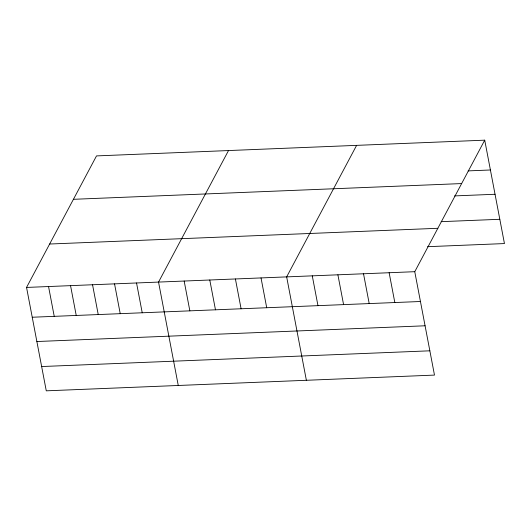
<?xml version="1.0" encoding="UTF-8"?>
<svg xmlns="http://www.w3.org/2000/svg" width="531" height="531" viewBox="0 0 531 531"><rect width="100%" height="100%" fill="white"/><g stroke="black" fill="none" stroke-linecap="round" stroke-linejoin="round"><path stroke-width="0.8" d="M484.723 140.171L414.764 271.693L434.484 375.092L46.277 390.829L26.55 287.43L96.516 155.908L484.723 140.171L504.45 243.57L427.581 246.689M228.509 150.558L158.543 282.08L178.263 385.479M356.613 145.368L286.654 276.883L306.374 380.282M468.096 170.889L490.412 169.986M73.424 199.311L461.638 183.573M454.543 195.912L495.045 194.266M441.135 221.666L499.817 219.29M49.635 244.028L437.849 228.29M26.55 287.43L414.764 271.693M32.238 317.239L420.446 301.502M36.871 341.526L425.079 325.788M41.644 366.543L429.851 350.812M389.137 272.728L394.825 302.544M363.516 273.77L369.204 303.579M337.895 274.806L343.584 304.621M312.274 275.848L317.963 305.657M261.026 277.925L266.715 307.734M235.406 278.961L241.094 308.776M209.785 280.003L215.473 309.812M184.164 281.038L189.852 310.854M136.54 282.97L142.228 312.779M114.543 283.859L120.232 313.675M92.547 284.755L98.235 314.564M70.55 285.645L76.232 315.454M48.547 286.534L54.235 316.35"/></g></svg>
